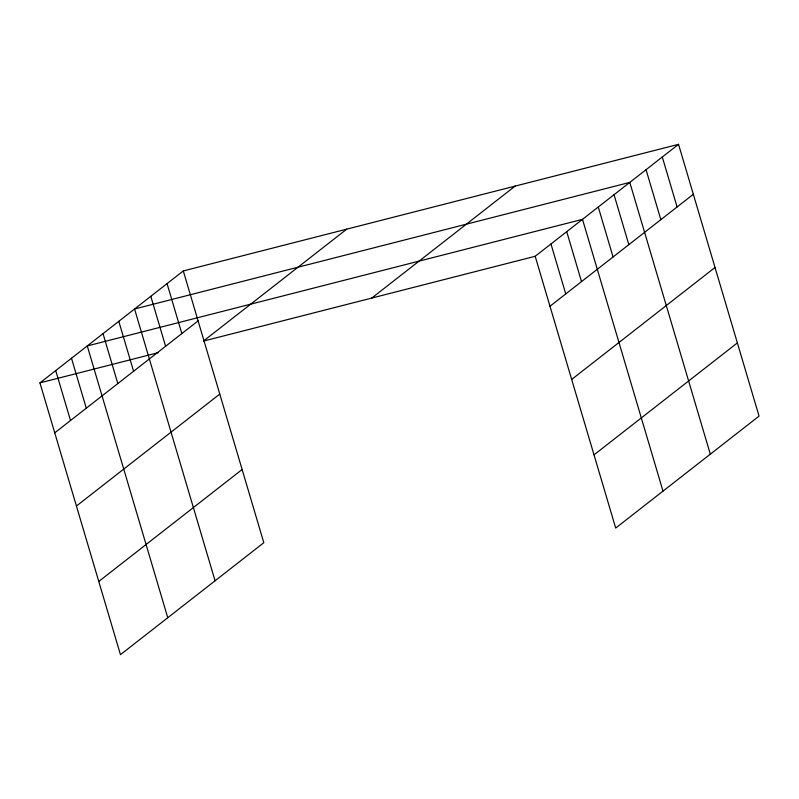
<?xml version="1.0" encoding="UTF-8"?>
<svg xmlns="http://www.w3.org/2000/svg" width="799" height="799" viewBox="0 0 799 799"><rect width="100%" height="100%" fill="white"/><g stroke="black" fill="none" stroke-linecap="round" stroke-linejoin="round"><path stroke-width="1.2" d="M183.301 270.931L263.81 542.711L120.459 654.671L39.95 382.891L183.301 270.931L678.541 144.329L759.05 416.109L615.699 528.069L535.19 256.289L678.541 144.329M54.741 432.828L198.102 320.878M346.736 229.153L203.375 341.113L535.19 256.289M76.424 506.037L219.785 394.077M371.765 298.067L515.115 186.107M98.766 581.462L242.127 469.502M549.982 306.237L693.342 194.277M571.675 379.435L715.025 267.485M594.017 454.861L737.367 342.911M39.95 382.891L158.382 352.619M662.301 157.023L677.093 206.961M646.051 169.708L660.843 219.655M710.311 454.182L629.802 182.402L134.562 308.993L215.071 580.773M614.031 194.716L628.833 244.654M598.271 207.031L613.063 256.968M663 491.125L582.501 219.345L87.261 345.947L167.76 617.727M566.731 231.66L581.522 281.598M550.96 243.975L565.752 293.922M167.061 283.615L181.852 333.563M150.811 296.309L165.603 346.257M118.791 321.308L133.593 371.255M103.021 333.622L117.823 383.57M71.491 358.262L86.282 408.199M55.72 370.576L70.512 420.514"/></g></svg>
